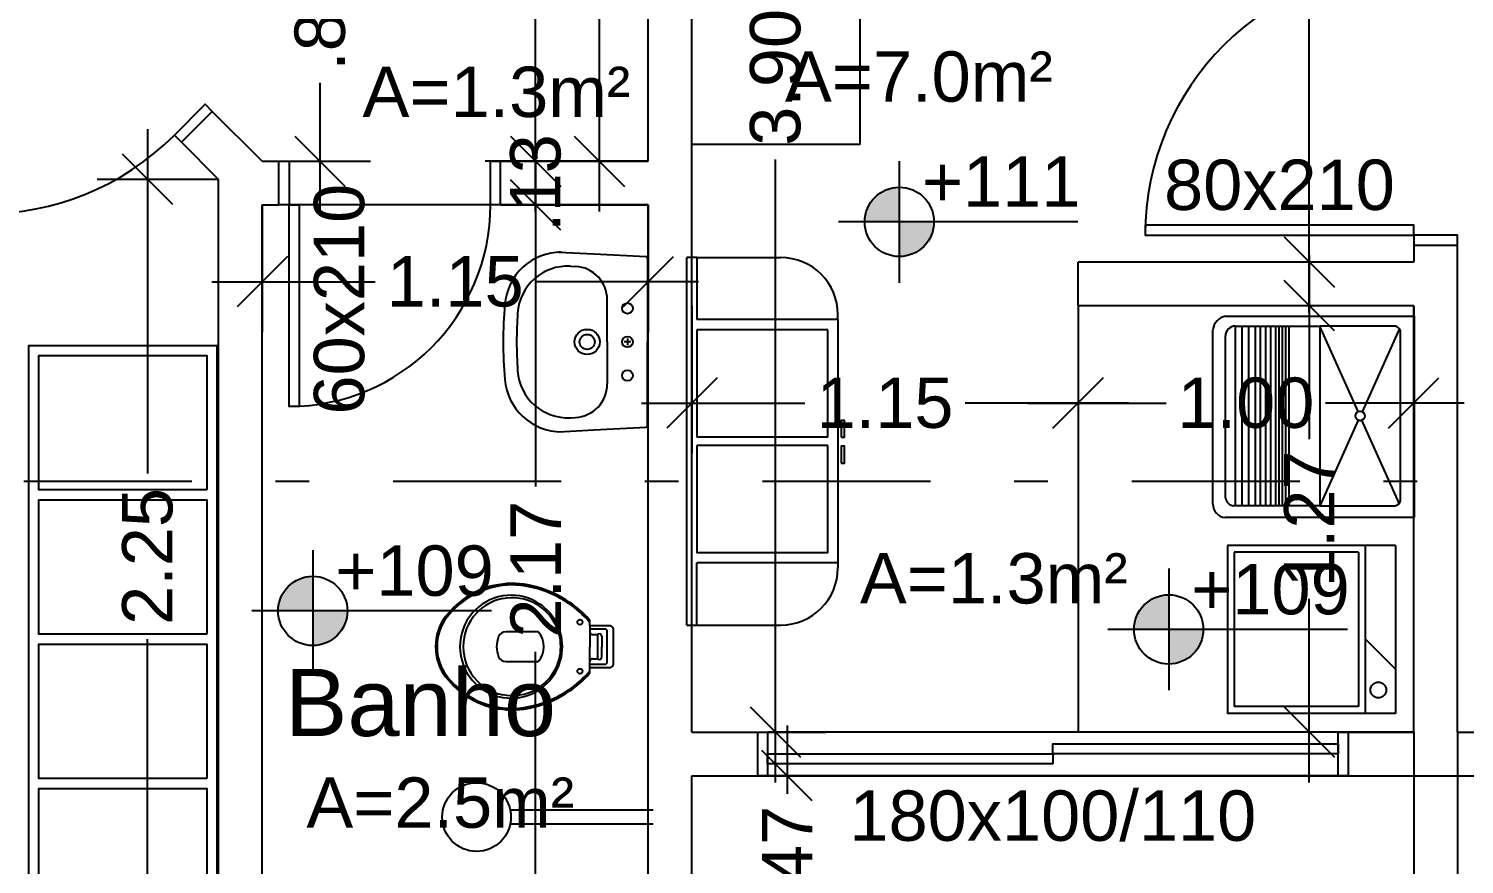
# Model space of a CAD drawing. Extents: x -120 to 178, y 5 to 129.
# Drawn here: x 15.309 to 19.585, y 81.26 to 83.749 of the extents above; entities that cross this region are included whole.
import ezdxf
from ezdxf.enums import TextEntityAlignment as Align

# ---------------------------------------------------------------- set-up
doc = ezdxf.new("R2010")
doc.units = 0
doc.header["$MEASUREMENT"] = 0
doc.linetypes.add('DASHDOT', pattern=[1, 0.5, -0.25, 0, -0.25])
doc.layers.get('0').update_dxf_attribs({"linetype": 'CONTINUOUS'})
doc.layers.get('DEFPOINTS').update_dxf_attribs({"linetype": 'CONTINUOUS'})
for name, color, linetype in [('cota', 1, 'CONTINUOUS'), ('janela-porta', 6, 'CONTINUOUS'), ('moveis', 253, 'CONTINUOUS'), ('nivel', 4, 'CONTINUOUS'), ('parede', 2, 'CONTINUOUS'), ('piso', 4, 'CONTINUOUS'), ('texto', 7, 'CONTINUOUS'), ('vegetacao', 82, 'CONTINUOUS')]:
    doc.layers.add(name, color=color, linetype=linetype)
doc.styles.get("Standard").update_dxf_attribs({"font": 'arial.ttf'})
doc.dimstyles.new('cotass', dxfattribs={"dimtxt": 0.15, "dimasz": 0.15, "dimexe": 0.15, "dimexo": 0, "dimgap": 0.05, "dimtad": 0, "dimzin": 4, "dimdsep": 46, "dimtxsty": 'Standard', "dimblk": 'OBLIQUE', "dimcen": 0, "dimdle": 0.15, "dimclrd": 256, "dimclrt": 4, "dimadec": 0, "dimazin": 1, "dimtfac": 1, "dimtix": 1, "dimtofl": 0, "dimtmove": 0, "dimatfit": 3, "dimldrblk": 'OPEN30', "dimfxl": 0, "dimtolj": 1, "dimtzin": 0, "dimlwd": -1, "dimarcsym": 0})

# ---------------------------------------------------------------- blocks, each defined once
blk = doc.blocks.new('_Oblique')
at = {"color": 0, "linetype": 'ByBlock', "lineweight": -2}
blk.add_line((-0.5, -0.5), (0.5, 0.5), dxfattribs=at)
blk = doc.blocks.new('*D89')
at = {"layer": 'cota', "transparency": 16777216}
for p, q in [((16.8189, 83.3737), (16.8189, 82.3848)), ((16.8189, 80.9037), (16.8189, 81.8926))]:
    blk.add_line(p, q, dxfattribs=at)
at = {"layer": 'cota', "color": 0, "lineweight": -2, "transparency": 16777216}
for p, q in [((17.1544, 83.2237), (16.6689, 83.2237)), ((17.1544, 81.0537), (16.6689, 81.0537))]:
    blk.add_line(p, q, dxfattribs=at)
at = {"layer": 'DEFPOINTS', "color": 0, "transparency": 16777216}
for p in [(16.8189, 83.2237), (17.1544, 83.2237), (17.1544, 81.0537)]:
    blk.add_point(p, dxfattribs=at)
at = {"layer": 'cota', "transparency": 16777216, "xscale": 0.15, "yscale": 0.15, "zscale": 0.15}
for p, rotation in [((16.8189, 83.2237), 90), ((16.8189, 81.0537), 270)]:
    blk.add_blockref('_Oblique', p, dxfattribs=dict(at, rotation=rotation))
at = {"layer": 'cota', "color": 4, "transparency": 16777216, "insert": (16.8189, 82.1387), "char_height": 0.15, "attachment_point": 5, "rotation": 90}
blk.add_mtext('\\A1;2.17', dxfattribs=at)
blk = doc.blocks.new('_Open30')
at = {"color": 0, "linetype": 'ByBlock', "lineweight": -2}
for p, q in [((-1, 0.268), (0, 0)), ((0, 0), (-1, -0.268)), ((0, 0), (-1, 0))]:
    blk.add_line(p, q, dxfattribs=at)
blk = doc.blocks.new('*D90')
at = {"layer": 'cota', "transparency": 16777216}
for p, q in [((16.8189, 83.3537), (16.8189, 83.5037)), ((16.8189, 83.2237), (16.8189, 83.0737))]:
    blk.add_line(p, q, dxfattribs=at)
at = {"layer": 'cota', "color": 0, "lineweight": -2, "transparency": 16777216}
for p, q in [((17.1544, 83.3537), (16.6689, 83.3537)), ((17.1544, 83.2237), (16.6689, 83.2237))]:
    blk.add_line(p, q, dxfattribs=at)
at = {"layer": 'DEFPOINTS', "color": 0, "transparency": 16777216}
for p in [(16.8189, 83.3537), (17.1544, 83.3537), (17.1544, 83.2237)]:
    blk.add_point(p, dxfattribs=at)
at = {"layer": 'cota', "transparency": 16777216, "xscale": 0.15, "yscale": 0.15, "zscale": 0.15}
for p, rotation in [((16.8189, 83.3537), 270), ((16.8189, 83.2237), 90)]:
    blk.add_blockref('_Oblique', p, dxfattribs=dict(at, rotation=rotation))
at = {"layer": 'cota', "color": 4, "transparency": 16777216, "insert": (16.8189, 83.2887), "char_height": 0.15, "attachment_point": 5, "rotation": 90}
blk.add_mtext('\\A1;.13', dxfattribs=at)
blk = doc.blocks.new('*D91')
at = {"layer": 'cota', "transparency": 16777216}
for p, q in [((16.8189, 87.1337), (16.8189, 85.4135)), ((16.8189, 83.2037), (16.8189, 84.9239))]:
    blk.add_line(p, q, dxfattribs=at)
at = {"layer": 'cota', "color": 0, "lineweight": -2, "transparency": 16777216}
for p, q in [((17.1544, 86.9837), (16.6689, 86.9837)), ((17.1544, 83.3537), (16.6689, 83.3537))]:
    blk.add_line(p, q, dxfattribs=at)
at = {"layer": 'DEFPOINTS', "color": 0, "transparency": 16777216}
for p in [(16.8189, 86.9837), (17.1544, 86.9837), (17.1544, 83.3537)]:
    blk.add_point(p, dxfattribs=at)
at = {"layer": 'cota', "transparency": 16777216, "xscale": 0.15, "yscale": 0.15, "zscale": 0.15}
for p, rotation in [((16.8189, 86.9837), 90), ((16.8189, 83.3537), 270)]:
    blk.add_blockref('_Oblique', p, dxfattribs=dict(at, rotation=rotation))
at = {"layer": 'cota', "color": 4, "transparency": 16777216, "insert": (16.8189, 85.1687), "char_height": 0.15, "attachment_point": 5, "rotation": 90}
blk.add_mtext('\\A1;3.63', dxfattribs=at)
blk = doc.blocks.new('*D143')
at = {"layer": 'cota', "color": 0, "lineweight": -2, "transparency": 16777216}
for p, q in [((19.4343, 81.6537), (19.4343, 80.4845)), ((17.2843, 80.9237), (17.2843, 80.4845))]:
    blk.add_line(p, q, dxfattribs=at)
at = {"layer": 'cota', "transparency": 16777216}
for p, q in [((17.1343, 80.6345), (18.1127, 80.6345)), ((19.5843, 80.6345), (18.606, 80.6345))]:
    blk.add_line(p, q, dxfattribs=at)
at = {"layer": 'DEFPOINTS', "color": 0, "transparency": 16777216}
for p in [(19.4343, 81.6537), (17.2843, 80.9237), (19.4343, 80.6345)]:
    blk.add_point(p, dxfattribs=at)
at = {"layer": 'cota', "transparency": 16777216, "xscale": 0.15, "yscale": 0.15, "zscale": 0.15, "rotation": 180}
blk.add_blockref('_Oblique', (17.2843, 80.6345), dxfattribs=at)
at = {"layer": 'cota', "transparency": 16777216, "xscale": 0.15, "yscale": 0.15, "zscale": 0.15}
blk.add_blockref('_Oblique', (19.4343, 80.6345), dxfattribs=at)
at = {"layer": 'cota', "color": 4, "transparency": 16777216, "insert": (18.3593, 80.6345), "char_height": 0.15, "attachment_point": 5}
blk.add_mtext('\\A1;2.15', dxfattribs=at)
blk = doc.blocks.new('*D144')
at = {"layer": 'cota', "color": 0, "lineweight": -2, "transparency": 16777216}
for p, q in [((19.4343, 81.6537), (19.4343, 80.4845)), ((19.5643, 81.6537), (19.5643, 80.4845))]:
    blk.add_line(p, q, dxfattribs=at)
at = {"layer": 'cota', "transparency": 16777216}
for p, q in [((19.4343, 80.6345), (19.2843, 80.6345)), ((19.5643, 80.6345), (19.7143, 80.6345))]:
    blk.add_line(p, q, dxfattribs=at)
at = {"layer": 'DEFPOINTS', "color": 0, "transparency": 16777216}
for p in [(19.4343, 81.6537), (19.5643, 81.6537), (19.5643, 80.6345)]:
    blk.add_point(p, dxfattribs=at)
at = {"layer": 'cota', "transparency": 16777216, "xscale": 0.15, "yscale": 0.15, "zscale": 0.15}
blk.add_blockref('_Oblique', (19.4343, 80.6345), dxfattribs=at)
at = {"layer": 'cota', "transparency": 16777216, "xscale": 0.15, "yscale": 0.15, "zscale": 0.15, "rotation": 180}
blk.add_blockref('_Oblique', (19.5643, 80.6345), dxfattribs=at)
at = {"layer": 'cota', "color": 4, "transparency": 16777216, "insert": (19.4993, 80.6345), "char_height": 0.15, "attachment_point": 5}
blk.add_mtext('\\A1;.13', dxfattribs=at)
blk = doc.blocks.new('*D145')
at = {"layer": 'cota', "color": 0, "lineweight": -2, "transparency": 16777216}
for p, q in [((19.5643, 81.6537), (19.5643, 80.4845)), ((22.1643, 81.6537), (22.1643, 80.4845))]:
    blk.add_line(p, q, dxfattribs=at)
at = {"layer": 'cota', "transparency": 16777216}
for p, q in [((19.4143, 80.6345), (20.6185, 80.6345)), ((22.3143, 80.6345), (21.1102, 80.6345))]:
    blk.add_line(p, q, dxfattribs=at)
at = {"layer": 'DEFPOINTS', "color": 0, "transparency": 16777216}
for p in [(19.5643, 81.6537), (22.1643, 81.6537), (22.1643, 80.6345)]:
    blk.add_point(p, dxfattribs=at)
at = {"layer": 'cota', "transparency": 16777216, "xscale": 0.15, "yscale": 0.15, "zscale": 0.15, "rotation": 180}
blk.add_blockref('_Oblique', (19.5643, 80.6345), dxfattribs=at)
at = {"layer": 'cota', "transparency": 16777216, "xscale": 0.15, "yscale": 0.15, "zscale": 0.15}
blk.add_blockref('_Oblique', (22.1643, 80.6345), dxfattribs=at)
at = {"layer": 'cota', "color": 4, "transparency": 16777216, "insert": (20.8643, 80.6345), "char_height": 0.15, "attachment_point": 5}
blk.add_mtext('\\A1;2.60', dxfattribs=at)
blk = doc.blocks.new('*D232')
at = {"layer": 'cota', "transparency": 16777216}
for p, q in [((15.6632, 83.4498), (15.6632, 82.4234)), ((15.6632, 80.9037), (15.6632, 81.9301))]:
    blk.add_line(p, q, dxfattribs=at)
at = {"layer": 'cota', "color": 0, "lineweight": -2, "transparency": 16777216}
for p, q in [((15.8744, 83.2998), (15.5132, 83.2998)), ((15.8744, 81.0537), (15.5132, 81.0537))]:
    blk.add_line(p, q, dxfattribs=at)
at = {"layer": 'DEFPOINTS', "color": 0, "transparency": 16777216}
for p in [(15.8744, 83.2998), (15.6632, 81.0537), (15.8744, 81.0537)]:
    blk.add_point(p, dxfattribs=at)
at = {"layer": 'cota', "transparency": 16777216, "xscale": 0.15, "yscale": 0.15, "zscale": 0.15}
for p, rotation in [((15.6632, 83.2998), 90), ((15.6632, 81.0537), 270)]:
    blk.add_blockref('_Oblique', p, dxfattribs=dict(at, rotation=rotation))
at = {"layer": 'cota', "color": 4, "transparency": 16777216, "insert": (15.6632, 82.1768), "char_height": 0.15, "attachment_point": 5, "rotation": 90}
blk.add_mtext('\\A1;2.25', dxfattribs=at)
blk = doc.blocks.new('*D237')
at = {"layer": 'cota', "transparency": 16777216}
for p, q in [((17.009, 86.2237), (17.009, 84.959)), ((17.009, 83.2037), (17.009, 84.4684))]:
    blk.add_line(p, q, dxfattribs=at)
at = {"layer": 'cota', "color": 0, "lineweight": -2, "transparency": 16777216}
for p, q in [((17.1544, 86.0737), (16.859, 86.0737)), ((17.1544, 83.3537), (16.859, 83.3537))]:
    blk.add_line(p, q, dxfattribs=at)
at = {"layer": 'DEFPOINTS', "color": 0, "transparency": 16777216}
for p in [(17.009, 86.0737), (17.1544, 86.0737), (17.1544, 83.3537)]:
    blk.add_point(p, dxfattribs=at)
at = {"layer": 'cota', "transparency": 16777216, "xscale": 0.15, "yscale": 0.15, "zscale": 0.15}
for p, rotation in [((17.009, 86.0737), 90), ((17.009, 83.3537), 270)]:
    blk.add_blockref('_Oblique', p, dxfattribs=dict(at, rotation=rotation))
at = {"layer": 'cota', "color": 4, "transparency": 16777216, "insert": (17.009, 84.7137), "char_height": 0.15, "attachment_point": 5, "rotation": 90}
blk.add_mtext('\\A1;2.72', dxfattribs=at)
blk = doc.blocks.new('*D246')
at = {"layer": 'cota', "transparency": 16777216}
for p, q in [((17.5332, 85.7037), (17.5332, 83.8482)), ((17.5332, 81.5037), (17.5332, 83.3592))]:
    blk.add_line(p, q, dxfattribs=at)
at = {"layer": 'cota', "color": 0, "lineweight": -2, "transparency": 16777216}
for p, q in [((17.2843, 85.5537), (17.6832, 85.5537)), ((17.2843, 81.6537), (17.6832, 81.6537))]:
    blk.add_line(p, q, dxfattribs=at)
at = {"layer": 'DEFPOINTS', "color": 0, "transparency": 16777216}
for p in [(17.2843, 85.5537), (17.5332, 85.5537), (17.2843, 81.6537)]:
    blk.add_point(p, dxfattribs=at)
at = {"layer": 'cota', "transparency": 16777216, "xscale": 0.15, "yscale": 0.15, "zscale": 0.15}
for p, rotation in [((17.5332, 85.5537), 90), ((17.5332, 81.6537), 270)]:
    blk.add_blockref('_Oblique', p, dxfattribs=dict(at, rotation=rotation))
at = {"layer": 'cota', "color": 4, "transparency": 16777216, "insert": (17.5332, 83.6037), "char_height": 0.15, "attachment_point": 5, "rotation": 90}
blk.add_mtext('\\A1;3.90', dxfattribs=at)
blk = doc.blocks.new('*D247')
at = {"layer": 'cota', "color": 0, "lineweight": -2, "transparency": 16777216}
for p, q in [((18.4343, 82.9237), (18.4343, 82.4836)), ((19.4343, 82.9237), (19.4343, 82.4836))]:
    blk.add_line(p, q, dxfattribs=at)
at = {"layer": 'cota', "transparency": 16777216}
for p, q in [((18.2843, 82.6336), (18.6968, 82.6336)), ((19.5843, 82.6336), (19.1718, 82.6336))]:
    blk.add_line(p, q, dxfattribs=at)
at = {"layer": 'DEFPOINTS', "color": 0, "transparency": 16777216}
for p in [(18.4343, 82.9237), (19.4343, 82.9237), (19.4343, 82.6336)]:
    blk.add_point(p, dxfattribs=at)
at = {"layer": 'cota', "transparency": 16777216, "xscale": 0.15, "yscale": 0.15, "zscale": 0.15, "rotation": 180}
blk.add_blockref('_Oblique', (18.4343, 82.6336), dxfattribs=at)
at = {"layer": 'cota', "transparency": 16777216, "xscale": 0.15, "yscale": 0.15, "zscale": 0.15}
blk.add_blockref('_Oblique', (19.4343, 82.6336), dxfattribs=at)
at = {"layer": 'cota', "color": 4, "transparency": 16777216, "insert": (18.9343, 82.6336), "char_height": 0.15, "attachment_point": 5}
blk.add_mtext('\\A1;1.00', dxfattribs=at)
blk = doc.blocks.new('*D248')
at = {"layer": 'cota', "color": 0, "lineweight": -2, "transparency": 16777216}
for p, q in [((17.2843, 82.9237), (17.2843, 82.4836)), ((18.4343, 82.9237), (18.4343, 82.4836))]:
    blk.add_line(p, q, dxfattribs=at)
at = {"layer": 'cota', "transparency": 16777216}
for p, q in [((17.1343, 82.6336), (17.621, 82.6336)), ((18.5843, 82.6336), (18.0977, 82.6336))]:
    blk.add_line(p, q, dxfattribs=at)
at = {"layer": 'DEFPOINTS', "color": 0, "transparency": 16777216}
for p in [(17.2843, 82.9237), (18.4343, 82.9237), (17.2843, 82.6336)]:
    blk.add_point(p, dxfattribs=at)
at = {"layer": 'cota', "transparency": 16777216, "xscale": 0.15, "yscale": 0.15, "zscale": 0.15, "rotation": 180}
blk.add_blockref('_Oblique', (17.2843, 82.6336), dxfattribs=at)
at = {"layer": 'cota', "transparency": 16777216, "xscale": 0.15, "yscale": 0.15, "zscale": 0.15}
blk.add_blockref('_Oblique', (18.4343, 82.6336), dxfattribs=at)
at = {"layer": 'cota', "color": 4, "transparency": 16777216, "insert": (17.8593, 82.6336), "char_height": 0.15, "attachment_point": 5}
blk.add_mtext('\\A1;1.15', dxfattribs=at)
blk = doc.blocks.new('*D249')
at = {"layer": 'cota', "transparency": 16777216}
for p, q in [((19.123, 83.0737), (19.123, 82.5265)), ((19.123, 81.5037), (19.123, 82.0509))]:
    blk.add_line(p, q, dxfattribs=at)
at = {"layer": 'cota', "color": 0, "lineweight": -2, "transparency": 16777216}
for p, q in [((19.4343, 82.9237), (18.973, 82.9237)), ((19.4343, 81.6537), (18.973, 81.6537))]:
    blk.add_line(p, q, dxfattribs=at)
at = {"layer": 'DEFPOINTS', "color": 0, "transparency": 16777216}
for p in [(19.123, 82.9237), (19.4343, 82.9237), (19.4343, 81.6537)]:
    blk.add_point(p, dxfattribs=at)
at = {"layer": 'cota', "transparency": 16777216, "xscale": 0.15, "yscale": 0.15, "zscale": 0.15}
for p, rotation in [((19.123, 82.9237), 90), ((19.123, 81.6537), 270)]:
    blk.add_blockref('_Oblique', p, dxfattribs=dict(at, rotation=rotation))
at = {"layer": 'cota', "color": 4, "transparency": 16777216, "insert": (19.123, 82.2887), "char_height": 0.15, "attachment_point": 5, "rotation": 90}
blk.add_mtext('\\A1;1.27', dxfattribs=at)
blk = doc.blocks.new('*D251')
at = {"layer": 'cota', "transparency": 16777216}
for p, q in [((19.123, 85.7037), (19.123, 84.5495)), ((19.123, 82.9037), (19.123, 84.0579))]:
    blk.add_line(p, q, dxfattribs=at)
at = {"layer": 'cota', "color": 0, "lineweight": -2, "transparency": 16777216}
for p, q in [((19.4343, 85.5537), (18.973, 85.5537)), ((19.4343, 83.0537), (18.973, 83.0537))]:
    blk.add_line(p, q, dxfattribs=at)
at = {"layer": 'DEFPOINTS', "color": 0, "transparency": 16777216}
for p in [(19.123, 85.5537), (19.4343, 85.5537), (19.4343, 83.0537)]:
    blk.add_point(p, dxfattribs=at)
at = {"layer": 'cota', "transparency": 16777216, "xscale": 0.15, "yscale": 0.15, "zscale": 0.15}
for p, rotation in [((19.123, 85.5537), 90), ((19.123, 83.0537), 270)]:
    blk.add_blockref('_Oblique', p, dxfattribs=dict(at, rotation=rotation))
at = {"layer": 'cota', "color": 4, "transparency": 16777216, "insert": (19.123, 84.3037), "char_height": 0.15, "attachment_point": 5, "rotation": 90}
blk.add_mtext('\\A1;2.50', dxfattribs=at)
blk = doc.blocks.new('*D252')
at = {"layer": 'cota', "transparency": 16777216}
for p, q in [((16.1768, 84.3337), (16.1768, 83.9501)), ((16.1768, 83.2037), (16.1768, 83.5873))]:
    blk.add_line(p, q, dxfattribs=at)
at = {"layer": 'cota', "color": 0, "lineweight": -2, "transparency": 16777216}
for p, q in [((15.1743, 84.1837), (16.3268, 84.1837)), ((16.0044, 83.3537), (16.3268, 83.3537))]:
    blk.add_line(p, q, dxfattribs=at)
at = {"layer": 'DEFPOINTS', "color": 0, "transparency": 16777216}
for p in [(15.1743, 84.1837), (16.0044, 83.3537), (16.1768, 83.3537)]:
    blk.add_point(p, dxfattribs=at)
at = {"layer": 'cota', "transparency": 16777216, "xscale": 0.15, "yscale": 0.15, "zscale": 0.15}
for p, rotation in [((16.1768, 84.1837), 90), ((16.1768, 83.3537), 270)]:
    blk.add_blockref('_Oblique', p, dxfattribs=dict(at, rotation=rotation))
at = {"layer": 'cota', "color": 4, "transparency": 16777216, "insert": (16.1768, 83.7687), "char_height": 0.15, "attachment_point": 5, "rotation": 90}
blk.add_mtext('\\A1;.83', dxfattribs=at)
blk = doc.blocks.new('*D541')
at = {"layer": 'cota', "transparency": 16777216}
for p, q in [((17.5679, 81.6737), (17.5679, 81.4701)), ((17.5679, 80.9037), (17.5679, 81.1073))]:
    blk.add_line(p, q, dxfattribs=at)
at = {"layer": 'cota', "color": 0, "lineweight": -2, "transparency": 16777216}
for p, q in [((17.2843, 81.5237), (17.7179, 81.5237)), ((17.2843, 81.0537), (17.7179, 81.0537))]:
    blk.add_line(p, q, dxfattribs=at)
at = {"layer": 'DEFPOINTS', "color": 0, "transparency": 16777216}
for p in [(17.2843, 81.5237), (17.2843, 81.0537), (17.5679, 81.0537)]:
    blk.add_point(p, dxfattribs=at)
at = {"layer": 'cota', "transparency": 16777216, "xscale": 0.15, "yscale": 0.15, "zscale": 0.15}
for p, rotation in [((17.5679, 81.5237), 90), ((17.5679, 81.0537), 270)]:
    blk.add_blockref('_Oblique', p, dxfattribs=dict(at, rotation=rotation))
at = {"layer": 'cota', "color": 4, "transparency": 16777216, "insert": (17.5679, 81.2887), "char_height": 0.15, "attachment_point": 5, "rotation": 90}
blk.add_mtext('\\A1;.47', dxfattribs=at)
blk = doc.blocks.new('NIVEL')
at = {"layer": 'nivel'}
h = blk.add_hatch(color=256, dxfattribs=at)
h.paths.add_polyline_path([(0, 0.1375, 0.414214), (-0.1375, 0), (0, 0)])
h.paths.add_polyline_path([(0, 0), (0, -0.1375, 0.414214), (0.1375, 0)])
for p, q in [((0, 0.2417), (0, -0.2417)), ((0.7095, 0), (-0.2418, 0))]:
    blk.add_line(p, q, dxfattribs=at)
blk.add_circle((0, 0), 0.1375, dxfattribs=at)
blk = doc.blocks.new('*D992')
at = {"layer": 'cota', "color": 0, "lineweight": -2, "transparency": 16777216}
for p, q in [((16.0044, 83.2237), (16.0044, 82.8451)), ((17.1544, 83.2237), (17.1544, 82.8451))]:
    blk.add_line(p, q, dxfattribs=at)
at = {"layer": 'cota', "transparency": 16777216}
for p, q in [((15.8544, 82.9951), (16.341, 82.9951)), ((17.3044, 82.9951), (16.8177, 82.9951))]:
    blk.add_line(p, q, dxfattribs=at)
at = {"layer": 'DEFPOINTS', "color": 0, "transparency": 16777216}
for p in [(16.0044, 83.2237), (17.1544, 83.2237), (17.1544, 82.9951)]:
    blk.add_point(p, dxfattribs=at)
at = {"layer": 'cota', "transparency": 16777216, "xscale": 0.15, "yscale": 0.15, "zscale": 0.15, "rotation": 180}
blk.add_blockref('_Oblique', (16.0044, 82.9951), dxfattribs=at)
at = {"layer": 'cota', "transparency": 16777216, "xscale": 0.15, "yscale": 0.15, "zscale": 0.15}
blk.add_blockref('_Oblique', (17.1544, 82.9951), dxfattribs=at)
at = {"layer": 'cota', "color": 4, "transparency": 16777216, "insert": (16.5794, 82.9951), "char_height": 0.15, "attachment_point": 5}
blk.add_mtext('\\A1;1.15', dxfattribs=at)

msp = doc.modelspace()

# ---------------------------------------------------------------- hatches: boundary and pattern name
at = {"layer": 'vegetacao'}
h = msp.add_hatch(dxfattribs=at)
h.set_pattern_fill('ANGLE', color=256, scale=2, style=0)
h.set_pattern_definition([(0, (4.21934, 69.4), (0, 0.55), [0.4, -0.15]), (90, (4.21934, 69.4), (-0.55, 3e-17), [0.4, -0.15])])
edge = h.paths.add_edge_path()
edge.add_line((33.5894, 75.9237), (33.5894, 116.2837))
edge.add_line((33.5894, 116.2837), (9.8693, 116.2837))
edge.add_line((9.8693, 116.2837), (9.8693, 110.2837))
edge.add_line((9.8693, 110.2837), (27.5894, 110.2837))
edge.add_arc((27.5894, 107.2837), 3, 0, 90, ccw=False)
edge.add_line((30.5894, 107.2837), (30.5894, 75.9237))
edge.add_line((30.5894, 75.9237), (33.5894, 75.9237))

# ---------------------------------------------------------------- linework, layer by layer
at = {"layer": 'cota', "color": 6, "linetype": 'DASHDOT'}
msp.add_lwpolyline([(34.4945, 82.4), (9.2071, 82.4)], dxfattribs=at)
at = {"layer": 'janela-porta', "color": 6, "linetype": 'Continuous'}
for p, q in [((19.2093, 81.6537), (17.5093, 81.6537)), ((19.2093, 81.5237), (17.5093, 81.5237))]:
    msp.add_line(p, q, dxfattribs=at)
for points in [[(15.764, 83.4102), (15.7428, 83.4314), (15.8347, 83.5234), (15.8559, 83.5021)], [(16.0544, 83.3537), (16.0843, 83.3537), (16.0843, 83.2237), (16.0544, 83.2237)], [(16.7144, 83.2237), (16.6843, 83.2237), (16.6843, 83.3537), (16.7144, 83.3537)], [(19.5643, 83.1037), (19.5643, 83.1337), (19.4343, 83.1337), (19.4343, 83.1037)], [(17.4793, 81.6537), (17.5093, 81.6537), (17.5093, 81.5237), (17.4793, 81.5237)], [(19.2393, 81.5237), (19.2093, 81.5237), (19.2093, 81.6537), (19.2393, 81.6537)]]:
    msp.add_lwpolyline(points, dxfattribs=at)
for points in [[(16.0843, 83.2237), (16.1144, 83.2237), (16.1144, 82.6237), (16.0843, 82.6237), (16.0843, 83.2237)], [(19.4343, 83.1337), (19.4343, 83.1637), (18.6343, 83.1637), (18.6343, 83.1337), (19.4343, 83.1337)], [(18.3593, 81.5587), (17.5093, 81.5587), (17.5093, 81.5887), (18.3593, 81.5887), (18.3593, 81.5587)], [(19.2093, 81.5887), (18.3593, 81.5887), (18.3593, 81.6187), (19.2093, 81.6187), (19.2093, 81.5887)]]:
    msp.add_lwpolyline(points, close=True, dxfattribs=at)
for centre, radius, start, end in [((19.4343, 83.1337), 0.8, 90, 180), ((15.1771, 83.9971), 0.8, 225, 315), ((16.0843, 83.2237), 0.6, 270, 360)]:
    msp.add_arc(centre, radius, start, end, dxfattribs=at)
at = {"layer": 'moveis'}
for p, q in [((17.7843, 84.9537), (17.7843, 83.4032)), ((17.7843, 83.4032), (17.2843, 83.4032)), ((16.8878, 83.0832), (16.9923, 83.0778)), ((16.8963, 83.0832), (16.8878, 83.0832)), ((16.9225, 83.0414), (16.9374, 83.0406)), ((16.9923, 83.0778), (17.1476, 83.0698)), ((17.1523, 83.0649), (17.1523, 82.8157)), ((17.2691, 81.9726), (17.2691, 83.0671)), ((17.2991, 83.0671), (17.2691, 83.0671)), ((17.2991, 83.0671), (17.2991, 82.8821)), ((17.2991, 83.0671), (17.5491, 83.0671)), ((17.0323, 82.8157), (17.0323, 82.9407)), ((17.7191, 82.8821), (17.2991, 82.8821)), ((17.7191, 82.8821), (17.7191, 82.8971)), ((17.7191, 82.8821), (17.7191, 82.1576)), ((18.8735, 82.8929), (19.4358, 82.8929)), ((19.4358, 82.8929), (19.4358, 82.2929)), ((17.0923, 82.8257), (17.0923, 82.8057)), ((17.6892, 82.8521), (17.2991, 82.8521)), ((17.2991, 82.8521), (17.2991, 82.5321)), ((17.6892, 82.5321), (17.6892, 82.8521)), ((18.8358, 82.3327), (18.8358, 82.8521)), ((18.9033, 82.328), (18.9033, 82.8625)), ((18.9233, 82.328), (18.9233, 82.8625)), ((18.9433, 82.328), (18.9433, 82.8625)), ((18.9633, 82.328), (18.9633, 82.8625)), ((18.9783, 82.328), (18.9783, 82.8625)), ((18.9933, 82.328), (18.9933, 82.8625)), ((19.0083, 82.328), (19.0083, 82.8625)), ((19.0233, 82.328), (19.0233, 82.8625)), ((19.0333, 82.328), (19.0333, 82.8625)), ((19.0433, 82.328), (19.0433, 82.8625)), ((19.0533, 82.328), (19.0533, 82.8625)), ((19.0633, 82.328), (19.0633, 82.8625)), ((19.2687, 82.6081), (19.1544, 82.8625)), ((19.3914, 82.8556), (19.2802, 82.6079)), ((17.0323, 82.8157), (17.0323, 82.6907)), ((17.1023, 82.8157), (17.0823, 82.8157)), ((17.1523, 82.5665), (17.1523, 82.8157)), ((16.9225, 82.59), (16.9374, 82.5908)), ((19.2687, 82.5824), (19.1544, 82.328)), ((19.3913, 82.3352), (19.2801, 82.5825)), ((16.8878, 82.5482), (16.9923, 82.5536)), ((16.9923, 82.5536), (17.1476, 82.5615)), ((17.6892, 82.5321), (17.2991, 82.5321)), ((17.6892, 82.5076), (17.2991, 82.5076)), ((17.2991, 82.5076), (17.2991, 82.1876)), ((17.6892, 82.1876), (17.6892, 82.5076)), ((19.4358, 82.2929), (18.8726, 82.2929)), ((17.6892, 82.1876), (17.2991, 82.1876)), ((19.3797, 82.2095), (18.8797, 82.2095)), ((18.8797, 82.2095), (18.8797, 81.7095)), ((19.2697, 82.1894), (18.8997, 82.1894)), ((18.8997, 82.1894), (18.8997, 81.7295)), ((19.3797, 82.2095), (19.3797, 81.7095)), ((17.2991, 81.9726), (17.2991, 82.1576)), ((17.7191, 82.1576), (17.2991, 82.1576)), ((17.7191, 82.1576), (17.7191, 82.1426)), ((16.9807, 81.9774), (16.9807, 81.9826)), ((16.9807, 81.9706), (16.9807, 81.9774)), ((16.9807, 81.9706), (16.9807, 81.9081)), ((17.0387, 81.9706), (16.9807, 81.9706)), ((17.2691, 81.9726), (17.2991, 81.9726)), ((17.2991, 81.9726), (17.5491, 81.9726)), ((16.8267, 81.9526), (16.7307, 81.9526)), ((17.0247, 81.9606), (16.9807, 81.9606)), ((16.9887, 81.9441), (16.9997, 81.9441)), ((17.0042, 81.9081), (17.0042, 81.9436)), ((17.0157, 81.9396), (17.0157, 81.9081)), ((17.0322, 81.9081), (17.0322, 81.9531)), ((17.0507, 81.9081), (17.0507, 81.9596)), ((19.3797, 81.8415), (19.2898, 81.9315)), ((16.9807, 81.8456), (16.9807, 81.9081)), ((17.0042, 81.8726), (17.0042, 81.9081)), ((17.0157, 81.8766), (17.0157, 81.9081)), ((17.0322, 81.8631), (17.0322, 81.9081)), ((17.0507, 81.8566), (17.0507, 81.9081)), ((16.7307, 81.8636), (16.8267, 81.8636)), ((16.9807, 81.8556), (17.0247, 81.8556)), ((16.9807, 81.8456), (17.0387, 81.8456)), ((16.9807, 81.8388), (16.9807, 81.8456)), ((16.9887, 81.8721), (16.9997, 81.8721)), ((16.9807, 81.8336), (16.9807, 81.8388)), ((19.2697, 81.7295), (18.8997, 81.7295)), ((19.3797, 81.7095), (18.8797, 81.7095)), ((17.1685, 81.4207), (16.7433, 81.4207)), ((16.7433, 81.3807), (17.1685, 81.3807))]:
    msp.add_line(p, q, dxfattribs=at)
for points in [[(18.8733, 82.3511), (18.8733, 82.8334)], [(19.1544, 82.8625), (19.1544, 82.328), (18.8976, 82.328)], [(18.9023, 82.8625), (19.1544, 82.8625)], [(19.1544, 82.8625), (19.1544, 82.3279), (19.3788, 82.3279)], [(19.3793, 82.8625), (19.1544, 82.8625)], [(19.3945, 82.3428), (19.3945, 82.8487)], [(19.2697, 82.1894), (19.2697, 81.7295)], [(19.2898, 82.2095), (19.2898, 81.7095)]]:
    msp.add_lwpolyline(points, dxfattribs=at)
for points in [[(15.8695, 81.0554), (15.3095, 81.0554), (15.3095, 82.8054), (15.8695, 82.8054), (15.8695, 81.0554)], [(15.8395, 82.3754), (15.3395, 82.3754), (15.3395, 82.7754), (15.8395, 82.7754), (15.8395, 82.3754)], [(17.7292, 82.5321), (17.7392, 82.5321), (17.7392, 82.5821), (17.7292, 82.5821), (17.7292, 82.5321)], [(17.7292, 82.455), (17.7392, 82.455), (17.7392, 82.505), (17.7292, 82.505), (17.7292, 82.455)], [(15.8395, 81.9454), (15.3395, 81.9454), (15.3395, 82.3454), (15.8395, 82.3454), (15.8395, 81.9454)], [(15.8395, 81.5154), (15.3395, 81.5154), (15.3395, 81.9154), (15.8395, 81.9154), (15.8395, 81.5154)], [(15.8395, 81.0854), (15.3395, 81.0854), (15.3395, 81.4854), (15.8395, 81.4854), (15.8395, 81.0854)]]:
    msp.add_lwpolyline(points, close=True, dxfattribs=at)
for centre, radius in [((17.0923, 82.9157), 0.016), ((16.9723, 82.8157), 0.0375), ((16.9723, 82.8157), 0.0225), ((17.0923, 82.8157), 0.016), ((17.0923, 82.7157), 0.016), ((19.2745, 82.5952), 0.014), ((16.9507, 81.9811), 0.0075), ((16.9507, 81.8351), 0.0075), ((19.3289, 81.7789), 0.0235), ((16.6429, 81.4007), 0.1023)]:
    msp.add_circle(centre, radius, dxfattribs=at)
for centre, radius, start, end in [((16.8963, 82.9132), 0.17, 90, 175.3019), ((16.9148, 82.8915), 0.15, 87.0582, 176.2836), ((16.9323, 82.9407), 0.1, 0, 87.0582), ((17.1473, 83.0649), 0.005, 0, 87.0582), ((17.5491, 82.8971), 0.17, 0, 90), ((18.0827, 82.8157), 1.3604, 175.3019, 180), ((18.0827, 82.8157), 1.3204, 176.2836, 180), ((18.884, 82.8452), 0.0487, 102.4292, 171.6035), ((18.9019, 82.834), 0.0285, 87.0729, 181.0669), ((19.3772, 82.8449), 0.0177, 12.1026, 83.8845), ((18.0827, 82.8157), 1.3604, 180, 184.6981), ((18.0827, 82.8157), 1.3204, 180, 183.7164), ((16.8963, 82.7182), 0.17, 184.6981, 270), ((16.9148, 82.7398), 0.15, 183.7164, 272.9418), ((16.9323, 82.6907), 0.1, 272.9418, 0), ((17.1473, 82.5665), 0.005, 272.9418, 0), ((18.8758, 82.3328), 0.04, 180.092, 265.5284), ((18.9003, 82.3551), 0.0273, 188.11, 264.3155), ((19.3764, 82.3461), 0.0184, 277.0184, 350.5046), ((17.5491, 82.1426), 0.17, 270, 0), ((16.7505, 81.8532), 0.2433, 73.2378, 97.0453), ((16.7615, 81.8325), 0.2681, 121.6809, 141.8397), ((16.7615, 81.8325), 0.2636, 121.6861, 141.8298), ((16.7487, 81.8482), 0.248, 96.483, 121.0731), ((16.7487, 81.8482), 0.2435, 96.4778, 121.0674), ((16.748, 81.9049), 0.1566, 100.028, 138.7776), ((16.7471, 81.9157), 0.1458, 59.7019, 100.4456), ((16.7485, 81.9086), 0.1451, 60.1948, 101.0664), ((16.7505, 81.8532), 0.2388, 84.2407, 97.0506), ((16.7325, 81.7627), 0.3307, 55.8497, 82.7065), ((16.7325, 81.7627), 0.3352, 55.8476, 74.7475), ((16.7476, 81.91), 0.1437, 100.8079, 136.9265), ((16.7443, 81.9074), 0.1544, 0.2488, 60.3441), ((16.7481, 81.9084), 0.1456, 359.8878, 60.0886), ((16.7394, 81.7759), 0.3159, 40.7546, 55.5359), ((16.7394, 81.7759), 0.3204, 41.9479, 55.5381), ((16.6697, 81.9084), 0.149, 143.0019, 180.1282), ((16.6697, 81.9084), 0.1445, 143.02, 180.1282), ((16.7464, 81.9082), 0.1532, 139.3363, 180.0547), ((16.7454, 81.9098), 0.1422, 136.2284, 180.6636), ((16.9705, 81.9829), 0.0102, 358.3086, 45.2439), ((16.9713, 81.9763), 0.00945, 6.988, 38.6516), ((17.039, 81.9588), 0.0118, 3.6802, 91.299), ((16.7873, 81.9081), 0.0846, 159.2223, 200.7777), ((16.7303, 81.9285), 0.0241, 89.1095, 156.4896), ((16.7749, 81.9081), 0.0683, 319.3118, 40.6882), ((16.989, 81.9524), 0.00832, 184.718, 267.9851), ((16.9988, 81.956), 0.0119, 274.0521, 294.0204), ((17.0081, 81.9328), 0.0131, 70.6125, 109.6581), ((17.0102, 81.9396), 0.00592, 43.936, 67.4017), ((17.009, 81.9398), 0.00666, 357.9572, 36.1023), ((17.0249, 81.9533), 0.00728, 358.275, 91.725), ((16.6697, 81.9078), 0.149, 179.8718, 216.9981), ((16.6697, 81.9078), 0.1445, 179.8718, 216.98), ((16.7464, 81.908), 0.1532, 179.9453, 220.6637), ((16.7454, 81.9064), 0.1422, 179.3364, 223.7716), ((16.7481, 81.9078), 0.1456, 299.9114, 0.1122), ((16.7443, 81.9088), 0.1544, 299.6559, 359.7512), ((16.7303, 81.8877), 0.0241, 203.5104, 270.8905), ((16.989, 81.8638), 0.00832, 92.0149, 175.282), ((16.9988, 81.8603), 0.0119, 65.9796, 85.9479), ((17.0081, 81.8834), 0.0131, 250.3418, 289.3875), ((17.0102, 81.8766), 0.00592, 292.5984, 316.064), ((17.009, 81.8764), 0.00666, 323.8977, 2.0428), ((17.0249, 81.8629), 0.00728, 268.275, 1.725), ((17.039, 81.8574), 0.0118, 268.701, 356.3199), ((16.7615, 81.9837), 0.2681, 218.1603, 238.3191), ((16.7615, 81.9837), 0.2636, 218.1702, 238.3139), ((16.748, 81.9113), 0.1566, 221.2224, 259.972), ((16.7476, 81.9062), 0.1437, 223.0735, 259.1921), ((16.7394, 82.0403), 0.3159, 304.4641, 319.2454), ((16.7394, 82.0403), 0.3204, 304.4619, 318.0521), ((16.9705, 81.8334), 0.0102, 314.7561, 1.6914), ((16.9713, 81.8399), 0.00945, 321.3484, 353.012), ((16.7487, 81.968), 0.248, 238.9269, 263.517), ((16.7487, 81.968), 0.2435, 238.9326, 263.5222), ((16.7485, 81.9076), 0.1451, 258.9336, 299.8052), ((16.7471, 81.9005), 0.1458, 259.5544, 300.2981), ((16.7325, 82.0535), 0.3307, 277.2935, 304.1503), ((16.7325, 82.0535), 0.3352, 285.2525, 304.1524), ((16.7505, 81.963), 0.2433, 262.9547, 286.7622), ((16.7505, 81.963), 0.2388, 262.9494, 275.7593)]:
    msp.add_arc(centre, radius, start, end, dxfattribs=at)
at = {"layer": 'parede'}
for p, q in [((17.1544, 83.3537), (17.1544, 86.0737)), ((17.2843, 81.6537), (17.2843, 85.5537)), ((15.764, 83.4102), (15.8559, 83.5022)), ((16.0044, 83.3537), (15.8559, 83.5022)), ((15.8744, 83.2998), (15.764, 83.4102)), ((16.0044, 83.3537), (16.0544, 83.3537)), ((16.0544, 83.2237), (16.0544, 83.3537)), ((16.7144, 83.3537), (17.1544, 83.3537)), ((16.7144, 83.2237), (16.7144, 83.3537)), ((15.8744, 81.0537), (15.8744, 83.2998)), ((16.0044, 81.0537), (16.0044, 83.2237)), ((16.0044, 83.2237), (16.0544, 83.2237)), ((16.7144, 83.2237), (17.1544, 83.2237)), ((17.1544, 81.0537), (17.1544, 83.2237)), ((19.4343, 83.1037), (19.4343, 83.0537)), ((19.4343, 83.1037), (19.5643, 83.1037)), ((19.5643, 81.6537), (19.5643, 83.1037)), ((19.4343, 83.0537), (18.4343, 83.0537)), ((18.4343, 82.9237), (18.4343, 83.0537)), ((19.4343, 82.9237), (18.4343, 82.9237)), ((19.4343, 81.6537), (19.4343, 82.9237)), ((17.2843, 81.6537), (17.4793, 81.6537)), ((17.4793, 81.6537), (17.4793, 81.5237)), ((19.2393, 81.6537), (19.4343, 81.6537)), ((19.2393, 81.6537), (19.2393, 81.5237)), ((19.5643, 81.6537), (19.9343, 81.6537)), ((17.2843, 80.9237), (17.2843, 81.5237)), ((17.2843, 81.5237), (17.4793, 81.5237)), ((19.2393, 81.5237), (19.9343, 81.5237))]:
    msp.add_line(p, q, dxfattribs=at)
at = {"layer": 'piso'}
for p, q in [((16.7144, 83.2237), (16.0544, 83.2237)), ((18.4343, 82.9237), (18.4343, 81.6537))]:
    msp.add_line(p, q, dxfattribs=at)
msp.add_lwpolyline([(33.5894, 116.2837), (33.5894, 75.9237), (13.0894, 75.9237), (13.0894, 79.2137), (12.2193, 79.2137), (12.2193, 93.7437), (12.7193, 93.7437), (12.7193, 80.9237), (17.2843, 80.9237), (17.2843, 81.5237), (26.0244, 81.5237), (26.0244, 80.9237), (26.0244, 80.9237), (30.5894, 80.9237), (30.5894, 93.8737), (24.8993, 93.8737), (24.8993, 91.5437), (22.8493, 91.5437), (22.8493, 96.0037), (9.8693, 96.0037), (9.8693, 105.2837)], dxfattribs=at)

# ---------------------------------------------------------------- block references
at = {"layer": 'nivel', "xscale": 0.75, "yscale": 0.75, "zscale": 0.75}
for p in [(17.9021, 83.1732), (16.155, 82.0146), (18.7044, 81.9595)]:
    msp.add_blockref('NIVEL', p, dxfattribs=at)

# ---------------------------------------------------------------- texts
at = {"layer": 'texto'}
for s, height, p in [('A=7.0m²', 0.15, (17.9602, 83.4861)), ('A=1.3m²', 0.15, (16.702, 83.4406)), ('+111', 0.15, (18.2054, 83.1732)), ('80x210', 0.15, (19.0343, 83.1637)), ('+109', 0.15, (16.4582, 82.0146)), ('A=1.3m²', 0.15, (18.1834, 81.9917)), ('+109', 0.15, (19.0076, 81.9595)), ('Banho', 0.2, (16.4757, 81.582)), ('A=2.5m²', 0.15, (16.5348, 81.3237)), ('180x100/110', 0.15, (18.3593, 81.2849))]:
    msp.add_text(s, height=height, dxfattribs=at).set_placement(p, align=Align.BOTTOM_CENTER)
msp.add_text('60x210', height=0.15, rotation=90, dxfattribs=at).set_placement((16.3532, 82.9431), align=Align.BOTTOM_CENTER)

# ---------------------------------------------------------------- dimensions: what is measured, and where the dimension line sits
at = {"layer": 'cota'}
for base, p1, p2, picture, middle in [((16.8189, 86.9837), (17.1544, 83.3537), (17.1544, 86.9837), '*D91', (16.8189, 85.1687)), ((16.8189, 83.3537), (17.1544, 83.2237), (17.1544, 83.3537), '*D90', (16.8189, 83.2887)), ((16.8189, 83.2237), (17.1544, 81.0537), (17.1544, 83.2237), '*D89', (16.8189, 82.1387))]:
    dim = msp.add_linear_dim(base=base, p1=p1, p2=p2, angle=90, dimstyle='cotass', override={"dimtmove": 1}, dxfattribs=at)
    dim.commit()
    dim.dimension.update_dxf_attribs({"geometry": picture, "text_midpoint": middle})
for base, p1, p2, picture, middle in [((17.009, 86.0737), (17.1544, 83.3537), (17.1544, 86.0737), '*D237', (17.009, 84.7137)), ((17.5332, 85.5537), (17.2843, 81.6537), (17.2843, 85.5537), '*D246', (17.5332, 83.6037)), ((19.123, 85.5537), (19.4343, 83.0537), (19.4343, 85.5537), '*D251', (19.123, 84.3037)), ((16.1768, 83.3537), (15.1743, 84.1837), (16.0044, 83.3537), '*D252', (16.1768, 83.7687)), ((15.6632, 81.0537), (15.8744, 83.2998), (15.8744, 81.0537), '*D232', (15.6632, 82.1768)), ((19.123, 82.9237), (19.4343, 81.6537), (19.4343, 82.9237), '*D249', (19.123, 82.2887)), ((17.5679, 81.0537), (17.2843, 81.5237), (17.2843, 81.0537), '*D541', (17.5679, 81.2887))]:
    dim = msp.add_linear_dim(base=base, p1=p1, p2=p2, angle=90, dimstyle='cotass', dxfattribs=at)
    dim.commit()
    dim.dimension.update_dxf_attribs({"geometry": picture, "text_midpoint": middle})
for base, p1, p2, picture, middle in [((17.1544, 82.9951), (16.0044, 83.2237), (17.1544, 83.2237), '*D992', (16.5794, 82.9951)), ((19.4343, 80.6345), (17.2843, 80.9237), (19.4343, 81.6537), '*D143', (18.3593, 80.6345)), ((19.5643, 80.6345), (19.4343, 81.6537), (19.5643, 81.6537), '*D144', (19.4993, 80.6345)), ((22.1643, 80.6345), (19.5643, 81.6537), (22.1643, 81.6537), '*D145', (20.8643, 80.6345))]:
    dim = msp.add_linear_dim(base=base, p1=p1, p2=p2, dimstyle='cotass', override={"dimtmove": 1}, dxfattribs=at)
    dim.commit()
    dim.dimension.update_dxf_attribs({"geometry": picture, "text_midpoint": middle})
for base, p2, picture, middle in [((17.2843, 82.6336), (17.2843, 82.9237), '*D248', (17.8593, 82.6336)), ((19.4343, 82.6336), (19.4343, 82.9237), '*D247', (18.9343, 82.6336))]:
    dim = msp.add_linear_dim(base=base, p1=(18.4343, 82.9237), p2=p2, dimstyle='cotass', dxfattribs=at)
    dim.commit()
    dim.dimension.update_dxf_attribs({"geometry": picture, "text_midpoint": middle})

doc.saveas('drawing.dxf')
